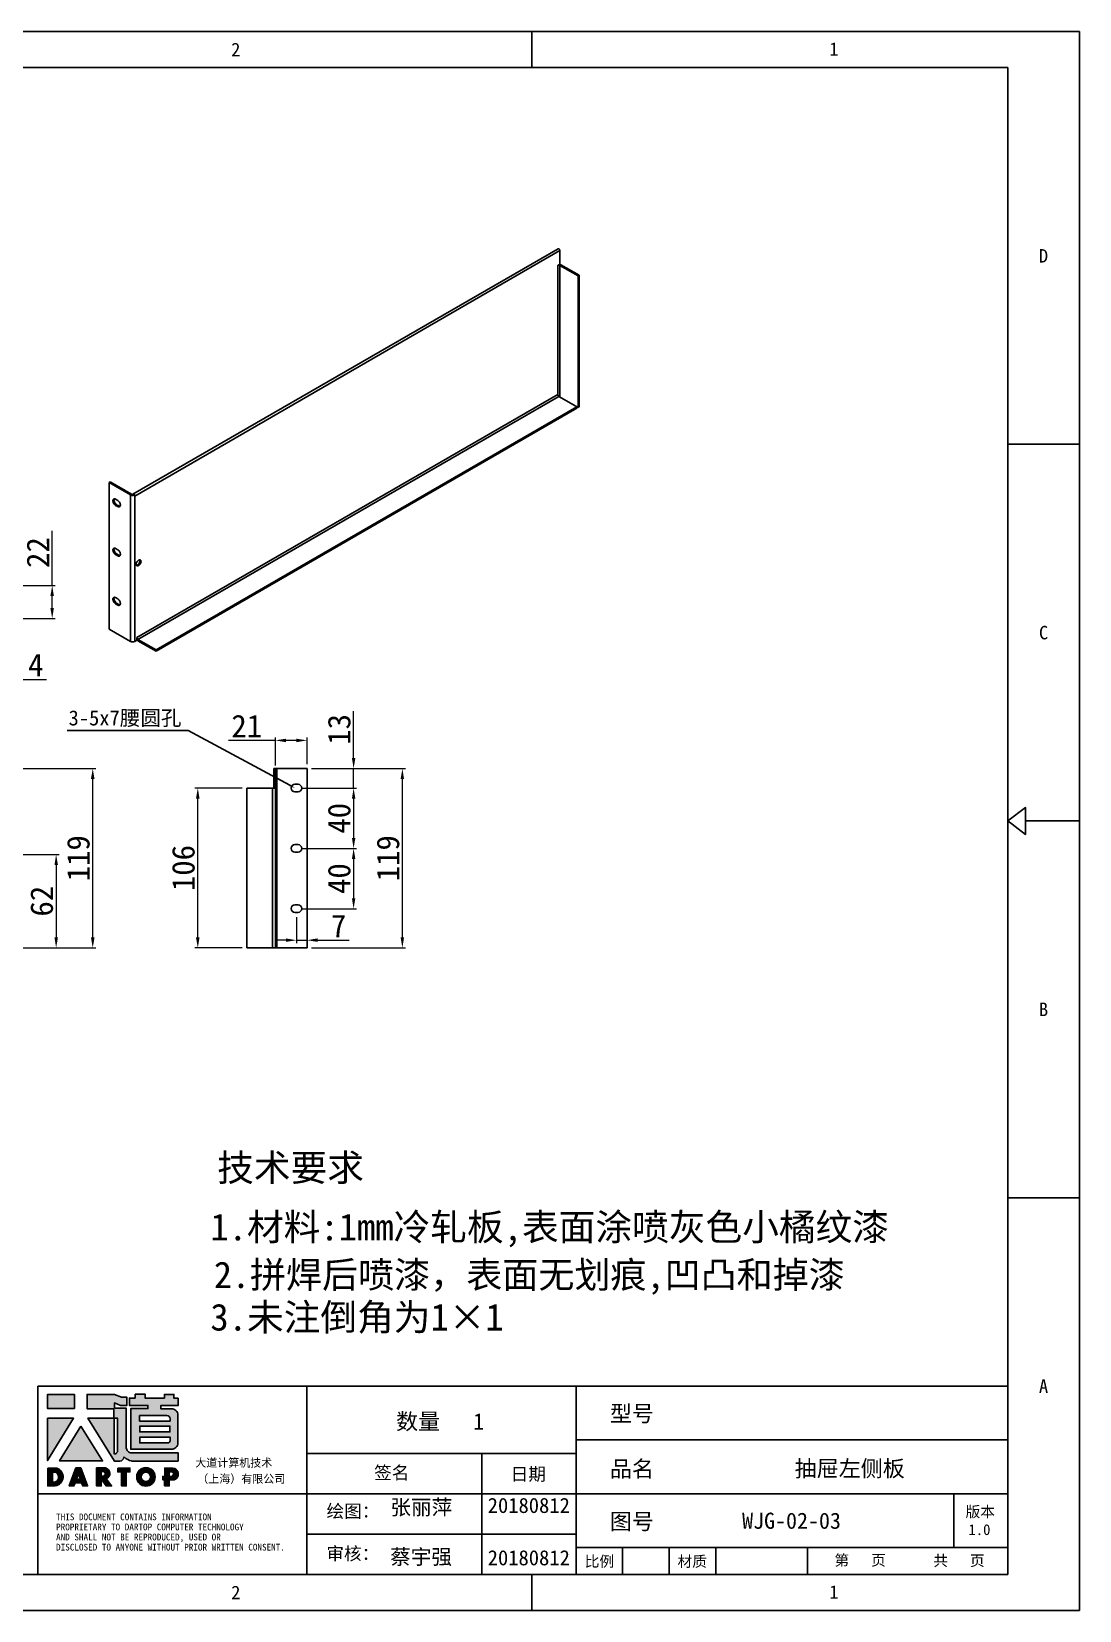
# Model space of a CAD drawing. Header units: millimetres. Extents: x 13106 to 40242, y 18888 to 28426.
# Drawn here: x 33743 to 34439, y 19875 to 20923 of the extents above; entities that cross this region are included whole.
import ezdxf
from ezdxf import colors
from ezdxf.entities.mleader import LeaderData, LeaderLine
from ezdxf.enums import TextEntityAlignment as Align
from ezdxf.math import Vec2, Vec3

# ---------------------------------------------------------------- set-up
doc = ezdxf.new("R2010")
doc.units = ezdxf.units.MM
doc.header["$PDSIZE"] = -1
for name, color, linetype in [('02___PRT_ALL_AXES', 7, 'Continuous'), ('4', 7, 'Continuous'), ('print', 30, 'Continuous')]:
    doc.layers.add(name, color=color, linetype=linetype)
doc.layers.add('dim', color=2, linetype='Continuous', lineweight=9)
doc.styles.add('Dartop', font='')
doc.styles.add('hzHT', font='simhei.ttf')
doc.styles.get('Dartop').set_extended_font_data('FangSong_GB2312')
doc.dimstyles.new('3', dxfattribs={"dimtxt": 15, "dimasz": 7, "dimexe": 2, "dimexo": 3, "dimgap": 2, "dimtad": 1, "dimzin": 9, "dimdsep": 46, "dimtxsty": 'Standard', "dimcen": 1, "dimadec": 1, "dimazin": 2, "dimtfac": 0.5, "dimtmove": 0, "dimatfit": 3, "dimfxl": 0, "dimtolj": 1, "dimlwd": 9, "dimlwe": 9, "dimarcsym": 0})

# ---------------------------------------------------------------- blocks, each defined once
blk = doc.blocks.new('*D243')
at = {"layer": 'Defpoints', "color": 0, "lineweight": 9, "transparency": 16777216}
for p in [(33722.9, 20433.6), (33783.7, 20433.6), (33724.9, 20314.6)]:
    blk.add_point(p, dxfattribs=at)
at = {"layer": 'dim', "color": 0, "lineweight": 9, "transparency": 16777216}
for p, q in [((33725.9, 20433.6), (33785.7, 20433.6)), ((33783.7, 20321.6), (33783.7, 20426.6)), ((33727.9, 20314.6), (33785.7, 20314.6))]:
    blk.add_line(p, q, dxfattribs=at)
for points in [[(33782.5, 20426.6), (33784.9, 20426.6), (33783.7, 20433.6)], [(33782.5, 20321.6), (33784.9, 20321.6), (33783.7, 20314.6)]]:
    blk.add_solid(points, dxfattribs=at)
at = {"layer": 'dim', "color": 0, "lineweight": 9, "transparency": 16777216, "insert": (33774.2, 20374.1), "char_height": 15, "attachment_point": 5, "rotation": 90}
blk.add_mtext('\\A1;119', dxfattribs=at)
blk = doc.blocks.new('*D244')
at = {"layer": 'Defpoints', "color": 0, "lineweight": 9, "transparency": 16777216}
for p in [(33719.3, 20376.6), (33719.3, 20314.6), (33759.4, 20314.6)]:
    blk.add_point(p, dxfattribs=at)
at = {"layer": 'dim', "color": 0, "lineweight": 9, "transparency": 16777216}
for p, q in [((33722.3, 20376.6), (33761.4, 20376.6)), ((33759.4, 20369.6), (33759.4, 20321.6)), ((33722.3, 20314.6), (33761.4, 20314.6))]:
    blk.add_line(p, q, dxfattribs=at)
for points in [[(33758.3, 20369.6), (33760.6, 20369.6), (33759.4, 20376.6)], [(33758.3, 20321.6), (33760.6, 20321.6), (33759.4, 20314.6)]]:
    blk.add_solid(points, dxfattribs=at)
at = {"layer": 'dim', "color": 0, "lineweight": 9, "transparency": 16777216, "insert": (33749.9, 20345.6), "char_height": 15, "attachment_point": 5, "rotation": 90}
blk.add_mtext('\\A1;62', dxfattribs=at)
blk = doc.blocks.new('*D245')
at = {"layer": 'Defpoints', "color": 0, "lineweight": 9, "transparency": 16777216}
for p in [(33904.9, 20452.3), (33904.9, 20432.6), (33925.9, 20433.6)]:
    blk.add_point(p, dxfattribs=at)
at = {"layer": 'dim', "color": 0, "lineweight": 9, "transparency": 16777216}
for p, q in [((33904.9, 20452.3), (33873.9, 20452.3)), ((33904.9, 20435.6), (33904.9, 20454.3)), ((33918.9, 20452.3), (33911.9, 20452.3)), ((33925.9, 20436.6), (33925.9, 20454.3))]:
    blk.add_line(p, q, dxfattribs=at)
for points in [[(33911.9, 20453.4), (33911.9, 20451.1), (33904.9, 20452.3)], [(33918.9, 20453.4), (33918.9, 20451.1), (33925.9, 20452.3)]]:
    blk.add_solid(points, dxfattribs=at)
at = {"layer": 'dim', "color": 0, "lineweight": 9, "transparency": 16777216, "insert": (33885.9, 20461.8), "char_height": 15, "attachment_point": 5}
blk.add_mtext('\\A1;21', dxfattribs=at)
blk = doc.blocks.new('*D247')
at = {"layer": 'Defpoints', "color": 0, "lineweight": 9, "transparency": 16777216}
for p in [(33724.9, 20555.1), (33722.9, 20533.1), (33756.8, 20533.1)]:
    blk.add_point(p, dxfattribs=at)
at = {"layer": 'dim', "color": 0, "lineweight": 9, "transparency": 16777216}
for p, q in [((33756.8, 20555.1), (33756.8, 20591.4)), ((33727.9, 20555.1), (33758.8, 20555.1)), ((33756.8, 20540.1), (33756.8, 20548.1)), ((33725.9, 20533.1), (33758.8, 20533.1))]:
    blk.add_line(p, q, dxfattribs=at)
for points in [[(33755.6, 20548.1), (33757.9, 20548.1), (33756.8, 20555.1)], [(33755.6, 20540.1), (33757.9, 20540.1), (33756.8, 20533.1)]]:
    blk.add_solid(points, dxfattribs=at)
at = {"layer": 'dim', "color": 0, "lineweight": 9, "transparency": 16777216, "insert": (33747.3, 20576.9), "char_height": 15, "attachment_point": 5, "rotation": 90}
blk.add_mtext('\\A1;22', dxfattribs=at)
blk = doc.blocks.new('*D248')
at = {"layer": 'Defpoints', "color": 0, "lineweight": 9, "transparency": 16777216}
for p in [(33919.9, 20420.6), (33919.9, 20380.6), (33956.8, 20380.6)]:
    blk.add_point(p, dxfattribs=at)
at = {"layer": 'dim', "color": 0, "lineweight": 9, "transparency": 16777216}
for p, q in [((33922.9, 20420.6), (33958.8, 20420.6)), ((33956.8, 20413.6), (33956.8, 20387.6)), ((33922.9, 20380.6), (33958.8, 20380.6))]:
    blk.add_line(p, q, dxfattribs=at)
for points in [[(33955.7, 20413.6), (33958, 20413.6), (33956.8, 20420.6)], [(33955.7, 20387.6), (33958, 20387.6), (33956.8, 20380.6)]]:
    blk.add_solid(points, dxfattribs=at)
at = {"layer": 'dim', "color": 0, "lineweight": 9, "transparency": 16777216, "insert": (33947.3, 20400.6), "char_height": 15, "attachment_point": 5, "rotation": 90}
blk.add_mtext('\\A1;40', dxfattribs=at)
blk = doc.blocks.new('*D249')
at = {"layer": 'Defpoints', "color": 0, "lineweight": 9, "transparency": 16777216}
for p in [(33919.9, 20380.6), (33919.9, 20340.6), (33956.8, 20340.6)]:
    blk.add_point(p, dxfattribs=at)
at = {"layer": 'dim', "color": 0, "lineweight": 9, "transparency": 16777216}
for p, q in [((33922.9, 20380.6), (33958.8, 20380.6)), ((33956.8, 20373.6), (33956.8, 20347.6)), ((33922.9, 20340.6), (33958.8, 20340.6))]:
    blk.add_line(p, q, dxfattribs=at)
for points in [[(33955.7, 20373.6), (33958, 20373.6), (33956.8, 20380.6)], [(33955.7, 20347.6), (33958, 20347.6), (33956.8, 20340.6)]]:
    blk.add_solid(points, dxfattribs=at)
at = {"layer": 'dim', "color": 0, "lineweight": 9, "transparency": 16777216, "insert": (33947.3, 20360.6), "char_height": 15, "attachment_point": 5, "rotation": 90}
blk.add_mtext('\\A1;40', dxfattribs=at)
blk = doc.blocks.new('*D250')
at = {"layer": 'Defpoints', "color": 0, "lineweight": 9, "transparency": 16777216}
for p in [(33918.9, 20338.1), (33925.9, 20338.1), (33925.9, 20319.7)]:
    blk.add_point(p, dxfattribs=at)
at = {"layer": 'dim', "color": 0, "lineweight": 9, "transparency": 16777216}
for p, q in [((33918.9, 20335.1), (33918.9, 20317.7)), ((33925.9, 20335.1), (33925.9, 20317.7)), ((33911.9, 20319.7), (33904.9, 20319.7)), ((33918.9, 20319.7), (33925.9, 20319.7)), ((33932.9, 20319.7), (33953.9, 20319.7))]:
    blk.add_line(p, q, dxfattribs=at)
for points in [[(33911.9, 20320.9), (33911.9, 20318.6), (33918.9, 20319.7)], [(33932.9, 20320.9), (33932.9, 20318.6), (33925.9, 20319.7)]]:
    blk.add_solid(points, dxfattribs=at)
at = {"layer": 'dim', "color": 0, "lineweight": 9, "transparency": 16777216, "insert": (33946.9, 20329.2), "char_height": 15, "attachment_point": 5}
blk.add_mtext('\\A1;7', dxfattribs=at)
blk = doc.blocks.new('*D251')
at = {"layer": 'Defpoints', "color": 0, "lineweight": 9, "transparency": 16777216}
for p in [(33925.9, 20433.6), (33989.2, 20433.6), (33925.9, 20314.6)]:
    blk.add_point(p, dxfattribs=at)
at = {"layer": 'dim', "color": 0, "lineweight": 9, "transparency": 16777216}
for p, q in [((33928.9, 20433.6), (33991.2, 20433.6)), ((33989.2, 20321.6), (33989.2, 20426.6)), ((33928.9, 20314.6), (33991.2, 20314.6))]:
    blk.add_line(p, q, dxfattribs=at)
for points in [[(33988, 20426.6), (33990.3, 20426.6), (33989.2, 20433.6)], [(33988, 20321.6), (33990.3, 20321.6), (33989.2, 20314.6)]]:
    blk.add_solid(points, dxfattribs=at)
at = {"layer": 'dim', "color": 0, "lineweight": 9, "transparency": 16777216, "insert": (33979.7, 20374.1), "char_height": 15, "attachment_point": 5, "rotation": 90}
blk.add_mtext('\\A1;119', dxfattribs=at)
blk = doc.blocks.new('*D252')
at = {"layer": 'Defpoints', "color": 0, "lineweight": 9, "transparency": 16777216}
for p in [(33935, 20433.6), (33956.8, 20433.6), (33935, 20420.6)]:
    blk.add_point(p, dxfattribs=at)
at = {"layer": 'dim', "color": 0, "lineweight": 9, "transparency": 16777216}
for p, q in [((33956.8, 20440.6), (33956.8, 20471.6)), ((33938, 20433.6), (33958.8, 20433.6)), ((33956.8, 20420.6), (33956.8, 20433.6)), ((33938, 20420.6), (33958.8, 20420.6)), ((33956.8, 20413.6), (33956.8, 20406.6))]:
    blk.add_line(p, q, dxfattribs=at)
for points in [[(33955.7, 20440.6), (33958, 20440.6), (33956.8, 20433.6)], [(33955.7, 20413.6), (33958, 20413.6), (33956.8, 20420.6)]]:
    blk.add_solid(points, dxfattribs=at)
at = {"layer": 'dim', "color": 0, "lineweight": 9, "transparency": 16777216, "insert": (33947.3, 20459.6), "char_height": 15, "attachment_point": 5, "rotation": 90}
blk.add_mtext('\\A1;13', dxfattribs=at)
blk = doc.blocks.new('dadao')
for p, q in [((48, 19.2), (44.9, 10.4)), ((44.9, 10.4), (51.2, 10.4)), ((51.2, 10.4), (48, 19.2))]:
    blk.add_line(p, q)
for points in [[(41.8, 121.6), (41.8, 143.7), (-0.4, 143.7), (-0.4, 121.6), (41.8, 121.6)], [(104.8, 122), (104.8, 130.3), (114.1, 126.3), (124.2, 126.3), (124.2, 139.6), (115.9, 139.6), (105.1, 143.9), (61.5, 143.9)], [(61.7, 144), (61.7, 121.3), (103.9, 121.3)], [(113.4, 38.7), (105.1, 38.7), (63, 106.5), (103.9, 106.5), (103.9, 120.9), (103.9, 121.3)], [(109.7, 53.6), (109.7, 106.2), (104.3, 106.2), (104.3, 50.4), (106.6, 50.4)], [(144.6, 94.4), (144.6, 84.8), (192, 84.8), (192, 94.1), (144.9, 94.1)], [(0, 28), (0, 0), (11.8, 0)], [(0.1, 28), (14, 28)], [(76.8, 28.2), (76.8, 0), (84.1, 0), (84.1, 11.1), (91.6, -0.1), (100.3, -0.1), (91.7, 11.1)], [(76.8, 28.2), (90.6, 28.2)], [(120.2, 45), (119.5, 45), (119.5, 44.6)], [(183.7, 0), (183.7, 9.6), (180.6, 9.6), (180.6, 14.9), (183.8, 14.9), (183.8, 28.1), (196.1, 28.1), (196.5, 28.1)], [(7.1, 21.8), (7.1, 6.1), (12, 6.1)], [(7.1, 21.8), (11.4, 21.8)], [(84, 22.7), (84, 15.3), (87.2, 15.3)], [(84, 22.7), (87.3, 22.7)], [(183.7, 0), (190.9, 0), (190.9, 9.6), (198.8, 9.6)], [(194.9, 22.3), (190.8, 22.3), (190.8, 15), (194.4, 15)]]:
    blk.add_lwpolyline(points)
blk.add_lwpolyline([(137.1, 144.2), (137.1, 137.9), (128.3, 137.9), (128.3, 126.5), (157.3, 126.5), (157.3, 121.5), (130.3, 121.5), (130.3, 57.5), (194.4, 57.5, 0.414214), (204.4, 67.5), (204.4, 111.3, 0.414214), (194.4, 121.3), (177.5, 121.3), (177.5, 126.3), (204.7, 126.3), (204.7, 137.7), (198.2, 137.7), (198.2, 143.9), (183.3, 143.9), (183.3, 138), (153, 138), (153, 144.2), (137.1, 144.2)], format="xyb", close=True)
for points in [[(-0.3, 106.2), (40.4, 106.2), (-0.3, 39.7), (-0.3, 106.2)], [(51.7, 94.1), (18.4, 39.3), (86.2, 39.3)], [(43.8, 28.2), (51.8, 28.2), (62.6, -0.1), (55, -0.1), (53.2, 5), (42.9, 5), (41.1, 0), (33.6, 0)], [(110, 28.1), (110, 21.9), (116, 21.9), (116, -0.1), (123.2, -0.1), (123.2, 22), (129.2, 22), (129.2, 28.1), (110, 28.1)]]:
    blk.add_lwpolyline(points, close=True)
for points in [[(104.8, 122), (123.4, 122), (123.4, 60, 0.414214), (131.4, 52), (204.8, 52), (204.8, 39.1), (131.7, 39.1)], [(144.3, 110.8), (144.3, 101.8), (192.3, 101.8), (192.3, 105.5, 0.414214), (187.3, 110.5), (144.3, 110.5)], [(144.6, 77), (144.6, 67.5), (187.6, 67.5, 0.414214), (192.6, 72.5), (192.6, 76.4), (144.6, 76.4)]]:
    blk.add_lwpolyline(points, format="xyb")
for radius in [14.5, 7.44]:
    blk.add_circle((154.2, 14.2), radius)
for centre, radius, start, end in [((99.2, 60.7), 12.6, 305.6399, 325.969), ((9.6, 14.2), 14.4, 278.6604, 72.3203), ((88.6, 19.4), 8.95, 290.6073, 77.2124), ((111.6, 46.7), 8.19, 282.9811, 347.6627), ((136, 61.7), 22.9, 226.7358, 259.3209), ((195.7, 18.6), 9.51, 288.8959, 85.2442), ((8.5, 13.9), 8.49, 294.2143, 69.7177), ((86.4, 19), 3.8, 282.527, 76.7196), ((193.7, 18.7), 3.8, 280.9891, 72.5513)]:
    blk.add_arc(centre, radius, start, end)
blk = doc.blocks.new('*D269')
at = {"layer": 'Defpoints', "color": 0, "lineweight": 9, "transparency": 16777216}
for p in [(33853.4, 20420.6), (33885.9, 20420.6), (33885.9, 20314.6)]:
    blk.add_point(p, dxfattribs=at)
at = {"layer": 'dim', "color": 0, "lineweight": 9, "transparency": 16777216}
for p, q in [((33882.9, 20420.6), (33851.4, 20420.6)), ((33853.4, 20321.6), (33853.4, 20413.6)), ((33882.9, 20314.6), (33851.4, 20314.6))]:
    blk.add_line(p, q, dxfattribs=at)
for points in [[(33852.2, 20413.6), (33854.6, 20413.6), (33853.4, 20420.6)], [(33852.2, 20321.6), (33854.6, 20321.6), (33853.4, 20314.6)]]:
    blk.add_solid(points, dxfattribs=at)
at = {"layer": 'dim', "color": 0, "lineweight": 9, "transparency": 16777216, "insert": (33843.9, 20367.6), "char_height": 15, "attachment_point": 5, "rotation": 90}
blk.add_mtext('\\A1;106', dxfattribs=at)
blk = doc.blocks.new('*D270')
at = {"layer": 'Defpoints', "color": 0, "lineweight": 9, "transparency": 16777216}
for p in [(33724.9, 20545.1), (33720.9, 20524.6), (33724.9, 20492.8)]:
    blk.add_point(p, dxfattribs=at)
at = {"layer": 'dim', "color": 0, "lineweight": 9, "transparency": 16777216}
for p, q in [((33724.9, 20542.1), (33724.9, 20490.8)), ((33720.9, 20521.6), (33720.9, 20490.8)), ((33713.9, 20492.8), (33706.9, 20492.8)), ((33720.9, 20492.8), (33724.9, 20492.8)), ((33731.9, 20492.8), (33752.9, 20492.8))]:
    blk.add_line(p, q, dxfattribs=at)
for points in [[(33713.9, 20494), (33713.9, 20491.6), (33720.9, 20492.8)], [(33731.9, 20494), (33731.9, 20491.6), (33724.9, 20492.8)]]:
    blk.add_solid(points, dxfattribs=at)
at = {"layer": 'dim', "color": 0, "lineweight": 9, "transparency": 16777216, "insert": (33745.9, 20502.3), "char_height": 15, "attachment_point": 5}
blk.add_mtext('\\A1;4', dxfattribs=at)

msp = doc.modelspace()

# ---------------------------------------------------------------- hatches: boundary and pattern name
for points in [[(33771.521, 20018.278), (33753.712, 20018.278), (33753.712, 20008.974), (33771.521, 20008.974)], [(33770.948, 20002.464), (33753.76, 20002.464), (33753.76, 19974.401)], [(33775.712, 19997.371), (33761.662, 19974.214), (33790.272, 19974.214)], [(33808.438, 19969.475), (33800.308, 19969.475), (33800.308, 19966.896), (33802.844, 19966.896), (33802.844, 19957.6), (33805.882, 19957.6), (33805.882, 19966.902), (33808.438, 19966.902)]]:
    msp.add_hatch(color=0).paths.add_polyline_path(points)
h = msp.add_hatch(color=0)
h.paths.add_polyline_path([(33798.135, 20012.624), (33802.066, 20010.926), (33806.315, 20010.926), (33806.315, 20016.55), (33802.809, 20016.55), (33798.241, 20018.354), (33779.936, 20018.354), (33779.936, 20008.842), (33797.747, 20008.842), (33797.747, 20008.65), (33797.747, 20002.57), (33780.476, 20002.57), (33798.24, 19973.981), (33801.758, 19973.981, 0.27937482), (33804.326, 19976.478), (33804.326, 19976.61), (33804.636, 19976.61, 0.14314537), (33809.479, 19974.146), (33840.348, 19974.146), (33840.348, 19979.568), (33809.348, 19979.568, -0.41421356), (33805.971, 19982.944), (33805.971, 20009.143), (33798.135, 20009.143)])
h.paths.add_polyline_path([(33797.926, 20002.449), (33800.19, 20002.448), (33800.19, 19980.259, -0.08893574), (33798.878, 19978.91), (33797.918, 19978.91)], flags=16)
h = msp.add_hatch(color=0)
h.paths.add_polyline_path([(33840.295, 20015.762), (33837.548, 20015.762), (33837.548, 20018.375), (33831.271, 20018.375), (33831.271, 20015.893), (33818.454, 20015.893), (33818.454, 20018.506), (33811.741, 20018.506), (33811.741, 20015.845), (33808.032, 20015.845), (33808.032, 20011.028), (33820.272, 20011.028), (33820.272, 20008.898), (33808.867, 20008.898), (33808.867, 19981.926), (33835.943, 19981.926, 0.41421356), (33840.164, 19986.147), (33840.164, 20004.618, 0.41421356), (33835.943, 20008.838), (33828.786, 20008.838), (33828.786, 20010.929), (33840.295, 20010.929)])
h.paths.add_polyline_path([(33832.953, 20004.266, -0.41421356), (33835.063, 20002.155), (33835.063, 20000.608), (33814.792, 20000.608), (33814.792, 20004.266)], flags=16)
h.paths.add_polyline_path([(33834.932, 19997.342), (33834.932, 19993.422), (33814.923, 19993.422), (33814.923, 19997.342)], flags=16)
h.paths.add_polyline_path([(33835.194, 19989.895), (33835.194, 19988.217, -0.41421356), (33833.084, 19986.106), (33814.923, 19986.106), (33814.923, 19989.895)], flags=16)
h = msp.add_hatch(color=0)
h.paths.add_polyline_path([(33759.783, 19969.433), (33753.886, 19969.433), (33753.886, 19957.636), (33758.852, 19957.636, 0.79301591)])
h.paths.add_polyline_path([(33758.94, 19960.219), (33756.878, 19960.219), (33756.878, 19966.85), (33758.712, 19966.85, -0.67136089)], flags=16)
h = msp.add_hatch(color=0)
h.paths.add_polyline_path([(33775.757, 19969.53), (33772.392, 19969.53), (33768.064, 19957.623), (33771.252, 19957.623), (33772.002, 19959.733), (33776.32, 19959.733), (33777.086, 19957.597), (33780.299, 19957.597)])
h.paths.add_polyline_path([(33775.495, 19962.008), (33772.819, 19962.008), (33774.133, 19965.749)], flags=16)
h = msp.add_hatch(color=0)
h.paths.add_polyline_path([(33792.114, 19969.522), (33786.314, 19969.522), (33786.314, 19957.616), (33789.379, 19957.616), (33789.379, 19962.336), (33792.529, 19957.574), (33796.232, 19957.574), (33792.607, 19962.306, 0.74405494)])
h.paths.add_polyline_path([(33789.351, 19964.098), (33789.351, 19967.225), (33790.721, 19967.225, -0.79680897), (33790.7, 19964.098)], flags=16)
h = msp.add_hatch(color=0)
h.paths.add_polyline_path([(33812.859, 19963.612, 1), (33825.084, 19963.612, 1)])
h.paths.add_polyline_path([(33822.111, 19963.612, -1), (33815.831, 19963.612, -1)], flags=16)
h = msp.add_hatch(color=0)
h.paths.add_polyline_path([(33836.809, 19969.494), (33836.634, 19969.494), (33831.464, 19969.494), (33831.464, 19963.937), (33830.092, 19963.937), (33830.092, 19961.682), (33831.442, 19961.682), (33831.442, 19957.637), (33834.46, 19957.637), (33834.46, 19961.698), (33837.776, 19961.698, 0.81230381)])
h.paths.add_polyline_path([(33834.415, 19963.953), (33834.415, 19967.061), (33836.133, 19967.061, -0.77821343), (33835.957, 19963.953)], flags=16)

# ---------------------------------------------------------------- linework, layer by layer
at = {"color": 0}
for p, q in [((34075.068, 20898.799), (34075.068, 20922.608)), ((32973.544, 20898.799), (34390.887, 20898.799)), ((34390.887, 20898.799), (34390.887, 19898.809)), ((34438.505, 20648.801), (34390.887, 20648.801)), ((34402.791, 20398.804), (34438.505, 20398.804)), ((34438.505, 20148.806), (34390.887, 20148.806)), ((34390.887, 20023.808), (33747.314, 20023.808)), ((33747.314, 19898.809), (33747.314, 20023.808)), ((33925.883, 20023.808), (33925.883, 19898.809)), ((34104.453, 19898.809), (34104.453, 20023.808)), ((33925.883, 19979.165), (34104.453, 19979.165)), ((34041.953, 19979.165), (34041.953, 19898.809)), ((34104.453, 19988.094), (34390.887, 19988.094)), ((33747.314, 19952.38), (33925.883, 19952.38)), ((33925.883, 19952.38), (34390.887, 19952.38)), ((34355.173, 19916.666), (34355.173, 19952.38)), ((33925.883, 19925.595), (34104.453, 19925.595)), ((34104.453, 19916.666), (34390.887, 19916.666)), ((34135.318, 19898.809), (34135.318, 19916.666)), ((34166.183, 19898.809), (34166.183, 19916.666)), ((34197.302, 19898.809), (34197.302, 19916.666)), ((34257.942, 19898.809), (34257.942, 19916.666)), ((34390.887, 19898.809), (32973.544, 19898.809)), ((34075.068, 19875), (34075.068, 19898.809))]:
    msp.add_line(p, q, dxfattribs=at)
at = {"color": 3, "linetype": 'Continuous'}
for p, q in [((34092.517, 20778.52), (33810.382, 20615.631)), ((34093.724, 20777.246), (33811.589, 20614.356)), ((34093.724, 20768.264), (34093.724, 20777.246)), ((34092.31, 20767.448), (34093.724, 20768.264)), ((34092.31, 20681.715), (34092.31, 20767.448)), ((34093.724, 20680.082), (34093.724, 20767.448)), ((34093.724, 20767.448), (34105.745, 20760.508)), ((34105.745, 20673.142), (34105.745, 20760.508)), ((33813.004, 20520.459), (34092.31, 20681.715)), ((33813.711, 20519.234), (34093.017, 20680.49)), ((34093.017, 20680.49), (34105.745, 20673.142)), ((33825.732, 20512.294), (34105.038, 20673.55)), ((33794.619, 20526.174), (33794.619, 20623.338)), ((33808.761, 20615.173), (33794.619, 20623.338)), ((33808.761, 20518.009), (33808.761, 20615.173)), ((33811.589, 20518.009), (33811.589, 20615.173)), ((33808.761, 20518.009), (33794.619, 20526.174)), ((33811.589, 20518.009), (33813.004, 20518.826)), ((33813.004, 20520.459), (33813.004, 20518.826)), ((33813.711, 20519.234), (33825.732, 20512.294)), ((33903.917, 20420.646), (33903.917, 20433.646)), ((33905.917, 20432.646), (33905.917, 20422.646))]:
    msp.add_line(p, q, dxfattribs=at)
at = {"color": 7, "linetype": 'Continuous'}
for p, q in [((34094.352, 20767.899), (34093.684, 20767.469)), ((34094.431, 20767.856), (34093.724, 20767.448)), ((34094.431, 20767.856), (34106.452, 20760.916)), ((34106.452, 20760.916), (34105.745, 20760.508)), ((34106.452, 20673.55), (34106.452, 20760.916)), ((33825.732, 20511.477), (34105.038, 20672.734)), ((34105.038, 20672.734), (34105.038, 20673.55)), ((34106.452, 20673.55), (34105.745, 20673.142)), ((33794.619, 20623.338), (33795.326, 20623.746)), ((33809.468, 20615.581), (33795.326, 20623.746)), ((33808.761, 20615.173), (33809.468, 20615.581)), ((33811.589, 20615.173), (33810.882, 20615.581)), ((33813.634, 20518.464), (33813.672, 20519.257)), ((33813.711, 20518.417), (33813.711, 20519.234)), ((33813.711, 20518.417), (33825.732, 20511.477)), ((33825.732, 20511.477), (33825.732, 20512.294)), ((33903.917, 20433.646), (33925.917, 20433.646)), ((33903.917, 20432.646), (33905.917, 20432.646)), ((33904.917, 20314.646), (33904.917, 20432.646)), ((33905.917, 20432.646), (33905.917, 20433.646)), ((33925.917, 20314.646), (33925.917, 20433.646)), ((33885.917, 20314.646), (33885.917, 20420.646)), ((33885.917, 20420.646), (33904.917, 20420.646)), ((33902.917, 20314.646), (33902.917, 20420.646)), ((33905.917, 20422.646), (33904.917, 20422.646)), ((33905.917, 20314.646), (33905.917, 20422.646)), ((33885.917, 20314.646), (33925.917, 20314.646))]:
    msp.add_line(p, q, dxfattribs=at)
at = {"color": 0}
msp.add_lwpolyline([(34390.887, 20398.804), (34402.791, 20407.732), (34402.791, 20389.875), (34390.887, 20398.804)], close=True, dxfattribs=at)
at = {"color": 7, "linetype": 'Continuous'}
for centre, radius, start, end in [((34093.046, 20764.993), 3.2, 79.934825, 81.282163), ((34093.06, 20765.072), 3.119, 78.318791, 79.935501), ((34093.45, 20766.156), 1.963, 60.018044, 62.641437), ((33810.182, 20617.055), 1.642, 273.663447, 281.350585), ((33815.498, 20521.049), 3.2, 218.718352, 220.065729), ((33815.436, 20520.997), 3.119, 220.065052, 221.681813), ((33814.693, 20520.117), 1.963, 237.359616, 239.983078)]:
    msp.add_arc(centre, radius, start, end, dxfattribs=at)
at = {"color": 3, "linetype": 'Continuous'}
for centre, radius, start, end in [((34093.233, 20766.598), 0.981, 60.018044, 62.641437), ((34093.508, 20681.34), 0.981, 237.359616, 239.983078), ((33814.202, 20520.083), 0.981, 237.359616, 239.983078), ((33904.917, 20432.646), 1, 0, 180)]:
    msp.add_arc(centre, radius, start, end, dxfattribs=at)
for points, knots in [([(34093.724, 20777.246), (34093.724, 20777.424), (34093.626, 20777.795), (34093.371, 20778.188), (34093.101, 20778.428), (34092.894, 20778.541), (34092.692, 20778.581), (34092.567, 20778.549), (34092.517, 20778.52)], [0, 0, 0, 0, 0.26984664, 0.56128755, 0.69543333, 0.81312167, 0.91284824, 1, 1, 1, 1]), ([(34092.31, 20767.448), (34092.512, 20767.565), (34092.993, 20767.662), (34093.474, 20767.578), (34093.684, 20767.469)], [0, 0, 0, 0, 0.49657659, 1, 1, 1, 1]), ([(34092.31, 20681.715), (34092.31, 20681.481), (34092.466, 20681.016), (34092.779, 20680.641), (34092.978, 20680.514)], [0, 0, 0, 0, 0.4965783, 1, 1, 1, 1]), ([(33811.589, 20615.173), (33811.389, 20615.057), (33810.922, 20614.888), (33810.175, 20614.807), (33809.429, 20614.888), (33808.962, 20615.057), (33808.761, 20615.173)], [0, 0, 0, 0, 0.23722441, 0.49999947, 0.76277482, 1, 1, 1, 1]), ([(33810.383, 20615.631), (33810.364, 20615.62), (33810.289, 20615.567), (33810.239, 20615.485), (33810.215, 20615.42)], [0, 0, 0, 0, 0.2382408, 1, 1, 1, 1]), ([(33810.782, 20615.631), (33810.714, 20615.659), (33810.578, 20615.694), (33810.437, 20615.662), (33810.383, 20615.631)], [0, 0, 0, 0, 0.53835682, 1, 1, 1, 1]), ([(33811.589, 20518.009), (33811.389, 20517.893), (33810.922, 20517.724), (33810.175, 20517.643), (33809.429, 20517.724), (33808.962, 20517.893), (33808.761, 20518.009)], [0, 0, 0, 0, 0.23722441, 0.49999947, 0.76277482, 1, 1, 1, 1]), ([(33813.004, 20520.459), (33813.004, 20520.225), (33813.16, 20519.76), (33813.473, 20519.385), (33813.672, 20519.257)], [0, 0, 0, 0, 0.4965783, 1, 1, 1, 1])]:
    msp.add_open_spline(points, degree=3, knots=knots, dxfattribs=at)
at = {"color": 7, "linetype": 'Continuous'}
for points, knots in [([(34093.691, 20768.127), (34093.751, 20768.114), (34093.978, 20768.06), (34094.199, 20767.978), (34094.352, 20767.899)], [0, 0, 0, 0, 0.26251619, 1, 1, 1, 1]), ([(33810.287, 20615.416), (33810.213, 20615.411), (33809.933, 20615.411), (33809.646, 20615.478), (33809.468, 20615.581)], [0, 0, 0, 0, 0.26606046, 1, 1, 1, 1]), ([(33810.882, 20615.581), (33810.855, 20615.565), (33810.736, 20615.504), (33810.606, 20615.465), (33810.505, 20615.444)], [0, 0, 0, 0, 0.2339903, 1, 1, 1, 1]), ([(33813.107, 20518.923), (33813.147, 20518.877), (33813.308, 20518.707), (33813.489, 20518.557), (33813.634, 20518.464)], [0, 0, 0, 0, 0.26251613, 1, 1, 1, 1])]:
    msp.add_open_spline(points, degree=3, knots=knots, dxfattribs=at)
at = {"color": 3, "linetype": 'Continuous'}
for points in [[(33810.874, 20615.586), (33810.844, 20615.603), (33810.813, 20615.618), (33810.782, 20615.631)], [(33810.983, 20615.515), (33810.948, 20615.541), (33810.912, 20615.564), (33810.874, 20615.586)]]:
    msp.add_open_spline(points, degree=3, dxfattribs=at)
at = {"layer": '02___PRT_ALL_AXES', "color": 3, "linetype": 'Continuous'}
for p, q in [((33800.276, 20611.498), (33798.861, 20612.315)), ((33798.861, 20608.232), (33800.276, 20607.416)), ((33800.276, 20578.838), (33798.861, 20579.655)), ((33798.861, 20575.572), (33800.276, 20574.756)), ((33800.276, 20546.178), (33798.861, 20546.995)), ((33798.861, 20542.912), (33800.276, 20542.096))]:
    msp.add_line(p, q, dxfattribs=at)
at = {"layer": '02___PRT_ALL_AXES', "color": 7, "linetype": 'Continuous'}
for p, q in [((33798.861, 20608.232), (33799.569, 20608.641)), ((33799.569, 20608.641), (33800.983, 20607.824)), ((33800.276, 20607.416), (33800.983, 20607.824)), ((33798.861, 20575.572), (33799.569, 20575.981)), ((33799.569, 20575.981), (33800.983, 20575.164)), ((33800.276, 20574.756), (33800.983, 20575.164)), ((33815.726, 20571.02), (33815.019, 20571.429)), ((33798.861, 20542.912), (33799.569, 20543.32)), ((33799.569, 20543.32), (33800.983, 20542.504)), ((33800.276, 20542.096), (33800.983, 20542.504)), ((33917.917, 20423.146), (33919.917, 20423.146)), ((33919.917, 20418.146), (33917.917, 20418.146)), ((33917.917, 20383.146), (33919.917, 20383.146)), ((33919.917, 20378.146), (33917.917, 20378.146)), ((33917.917, 20343.146), (33919.917, 20343.146)), ((33919.917, 20338.146), (33917.917, 20338.146))]:
    msp.add_line(p, q, dxfattribs=at)
for centre, start, end in [((33917.917, 20420.646), 90, 270), ((33919.917, 20420.646), 270, 90), ((33917.917, 20380.646), 90, 270), ((33919.917, 20380.646), 270, 90), ((33917.917, 20340.646), 90, 270), ((33919.917, 20340.646), 270, 90)]:
    msp.add_arc(centre, 2.5, start, end, dxfattribs=at)
at = {"layer": '02___PRT_ALL_AXES', "color": 3, "linetype": 'Continuous'}
for points, knots in [([(33798.861, 20608.232), (33798.676, 20608.339), (33798.317, 20608.616), (33797.857, 20609.139), (33797.479, 20609.754), (33797.213, 20610.412), (33797.081, 20611.06), (33797.095, 20611.647), (33797.26, 20612.135), (33797.487, 20612.367), (33797.611, 20612.439)], [0, 0, 0, 0, 0.12882509, 0.27056554, 0.41788068, 0.5623842, 0.69619959, 0.8135931, 0.9130646, 1, 1, 1, 1]), ([(33797.611, 20612.439), (33797.694, 20612.486), (33797.883, 20612.555), (33798.198, 20612.563), (33798.534, 20612.482), (33798.752, 20612.378), (33798.861, 20612.315)], [0, 0, 0, 0, 0.21777352, 0.4509532, 0.71020218, 1, 1, 1, 1]), ([(33800.276, 20611.498), (33800.461, 20611.392), (33800.82, 20611.115), (33801.28, 20610.592), (33801.658, 20609.977), (33801.924, 20609.319), (33802.056, 20608.671), (33802.042, 20608.084), (33801.877, 20607.596), (33801.651, 20607.364), (33801.526, 20607.292)], [0, 0, 0, 0, 0.12882509, 0.27056554, 0.41788068, 0.5623842, 0.69619959, 0.8135931, 0.9130646, 1, 1, 1, 1]), ([(33801.526, 20607.292), (33801.443, 20607.245), (33801.254, 20607.176), (33800.939, 20607.168), (33800.604, 20607.249), (33800.385, 20607.353), (33800.276, 20607.416)], [0, 0, 0, 0, 0.21777352, 0.4509532, 0.71020218, 1, 1, 1, 1]), ([(33798.861, 20575.572), (33798.676, 20575.679), (33798.317, 20575.956), (33797.857, 20576.479), (33797.479, 20577.094), (33797.213, 20577.752), (33797.081, 20578.399), (33797.095, 20578.987), (33797.26, 20579.475), (33797.487, 20579.707), (33797.611, 20579.779)], [0, 0, 0, 0, 0.12882509, 0.27056554, 0.41788068, 0.5623842, 0.69619959, 0.8135931, 0.9130646, 1, 1, 1, 1]), ([(33797.611, 20579.779), (33797.694, 20579.826), (33797.883, 20579.895), (33798.198, 20579.903), (33798.534, 20579.822), (33798.752, 20579.718), (33798.861, 20579.655)], [0, 0, 0, 0, 0.21777352, 0.4509532, 0.71020218, 1, 1, 1, 1]), ([(33800.276, 20578.838), (33800.461, 20578.732), (33800.82, 20578.455), (33801.28, 20577.932), (33801.658, 20577.316), (33801.924, 20576.659), (33802.056, 20576.011), (33802.042, 20575.423), (33801.877, 20574.936), (33801.651, 20574.704), (33801.526, 20574.632)], [0, 0, 0, 0, 0.12882509, 0.27056554, 0.41788068, 0.5623842, 0.69619959, 0.8135931, 0.9130646, 1, 1, 1, 1]), ([(33801.526, 20574.632), (33801.443, 20574.584), (33801.254, 20574.516), (33800.939, 20574.508), (33800.604, 20574.589), (33800.385, 20574.692), (33800.276, 20574.756)], [0, 0, 0, 0, 0.21777352, 0.4509532, 0.71020218, 1, 1, 1, 1]), ([(33812.544, 20569.183), (33812.544, 20569.585), (33812.709, 20570.208), (33813.108, 20570.945), (33813.501, 20571.449), (33813.946, 20571.843), (33814.411, 20572.097), (33814.865, 20572.188), (33815.147, 20572.115), (33815.26, 20572.051)], [0, 0, 0, 0, 0.26956703, 0.41708029, 0.56177887, 0.69577859, 0.81333339, 0.91294588, 1, 1, 1, 1]), ([(33813.01, 20568.153), (33812.936, 20568.196), (33812.797, 20568.313), (33812.59, 20568.652), (33812.544, 20568.968), (33812.544, 20569.183)], [0, 0, 0, 0, 0.21843803, 0.45231607, 1, 1, 1, 1]), ([(33815.726, 20571.02), (33815.726, 20570.619), (33815.561, 20569.996), (33815.162, 20569.259), (33814.769, 20568.755), (33814.324, 20568.361), (33813.859, 20568.107), (33813.405, 20568.016), (33813.123, 20568.088), (33813.01, 20568.153)], [0, 0, 0, 0, 0.26956703, 0.41708029, 0.56177887, 0.69577859, 0.81333339, 0.91294588, 1, 1, 1, 1]), ([(33815.26, 20572.051), (33815.334, 20572.008), (33815.473, 20571.891), (33815.68, 20571.552), (33815.726, 20571.235), (33815.726, 20571.02)], [0, 0, 0, 0, 0.21843803, 0.45231607, 1, 1, 1, 1]), ([(33798.861, 20542.912), (33798.676, 20543.019), (33798.317, 20543.295), (33797.857, 20543.819), (33797.479, 20544.434), (33797.213, 20545.092), (33797.081, 20545.739), (33797.095, 20546.327), (33797.26, 20546.815), (33797.487, 20547.046), (33797.611, 20547.119)], [0, 0, 0, 0, 0.12882509, 0.27056554, 0.41788068, 0.5623842, 0.69619959, 0.8135931, 0.9130646, 1, 1, 1, 1]), ([(33797.611, 20547.119), (33797.694, 20547.166), (33797.883, 20547.235), (33798.198, 20547.243), (33798.534, 20547.162), (33798.752, 20547.058), (33798.861, 20546.995)], [0, 0, 0, 0, 0.21777352, 0.4509532, 0.71020218, 1, 1, 1, 1]), ([(33800.276, 20546.178), (33800.461, 20546.071), (33800.82, 20545.795), (33801.28, 20545.272), (33801.658, 20544.656), (33801.924, 20543.999), (33802.056, 20543.351), (33802.042, 20542.763), (33801.877, 20542.275), (33801.651, 20542.044), (33801.526, 20541.972)], [0, 0, 0, 0, 0.12882509, 0.27056554, 0.41788068, 0.5623842, 0.69619959, 0.8135931, 0.9130646, 1, 1, 1, 1]), ([(33801.526, 20541.972), (33801.443, 20541.924), (33801.254, 20541.856), (33800.939, 20541.848), (33800.604, 20541.929), (33800.385, 20542.032), (33800.276, 20542.096)], [0, 0, 0, 0, 0.21777352, 0.4509532, 0.71020218, 1, 1, 1, 1])]:
    msp.add_open_spline(points, degree=3, knots=knots, dxfattribs=at)
at = {"layer": '02___PRT_ALL_AXES', "color": 7, "linetype": 'Continuous'}
for points, knots in [([(33799.569, 20608.641), (33799.232, 20608.835), (33798.623, 20609.406), (33798.102, 20610.297), (33797.856, 20611.083), (33797.764, 20611.773), (33797.849, 20612.296), (33798.015, 20612.553)], [0, 0, 0, 0, 0.25684848, 0.53852679, 0.67395777, 0.79814663, 1, 1, 1, 1]), ([(33801.826, 20607.585), (33801.76, 20607.581), (33801.464, 20607.595), (33801.18, 20607.71), (33800.983, 20607.824)], [0, 0, 0, 0, 0.22551984, 1, 1, 1, 1]), ([(33799.569, 20575.981), (33799.232, 20576.175), (33798.623, 20576.746), (33798.102, 20577.637), (33797.856, 20578.423), (33797.764, 20579.113), (33797.849, 20579.636), (33798.015, 20579.893)], [0, 0, 0, 0, 0.25684848, 0.53852679, 0.67395777, 0.79814663, 1, 1, 1, 1]), ([(33801.826, 20574.924), (33801.76, 20574.921), (33801.464, 20574.935), (33801.18, 20575.05), (33800.983, 20575.164)], [0, 0, 0, 0, 0.22551984, 1, 1, 1, 1]), ([(33815.019, 20571.429), (33815.019, 20571.085), (33814.853, 20570.364), (33814.405, 20569.567), (33813.915, 20569.023), (33813.427, 20568.635), (33812.989, 20568.455), (33812.714, 20568.456)], [0, 0, 0, 0, 0.2553426, 0.53572366, 0.67110498, 0.79581498, 1, 1, 1, 1]), ([(33814.851, 20572.153), (33814.879, 20572.104), (33814.985, 20571.877), (33815.019, 20571.622), (33815.019, 20571.429)], [0, 0, 0, 0, 0.22687856, 1, 1, 1, 1]), ([(33799.569, 20543.32), (33799.232, 20543.515), (33798.623, 20544.086), (33798.102, 20544.977), (33797.856, 20545.763), (33797.764, 20546.453), (33797.849, 20546.976), (33798.015, 20547.232)], [0, 0, 0, 0, 0.25684848, 0.53852679, 0.67395777, 0.79814663, 1, 1, 1, 1]), ([(33801.826, 20542.264), (33801.76, 20542.261), (33801.464, 20542.275), (33801.18, 20542.39), (33800.983, 20542.504)], [0, 0, 0, 0, 0.22551984, 1, 1, 1, 1])]:
    msp.add_open_spline(points, degree=3, knots=knots, dxfattribs=at)
at = {"layer": 'print'}
msp.add_lwpolyline([(32925.925, 20922.608), (34438.505, 20922.608), (34438.505, 19875), (32925.925, 19875)], close=True, dxfattribs=at)

# ---------------------------------------------------------------- block references
at = {"color": 0, "xscale": 0.4220734664403666, "yscale": 0.4220734664725271, "zscale": 0.4220734664764453}
msp.add_blockref('dadao', (33753.886, 19957.636), dxfattribs=at)

# ---------------------------------------------------------------- texts
at = {"color": 0}
for s, height, style, p in [('2', 8.928, 'Dartop', (33878.642, 20910.703)), ('1', 8.928, 'Dartop', (34275.565, 20910.986)), ('D', 8.928, 'Dartop', (34414.696, 20773.8)), ('C', 8.928, 'Dartop', (34414.696, 20523.802)), ('B', 8.928, 'Dartop', (34414.696, 20273.805)), ('A', 8.928, 'Dartop', (34414.696, 20023.808)), ('型号', 10.7142, 'hzHT', (34141.511, 20005.639)), ('数量   1', 10.7142, 'hzHT', (34014.208, 20000.394)), ('签名', 8.5713, 'hzHT', (33982.122, 19966.354)), ('日期', 8.5713, 'hzHT', (34072.755, 19965.475)), ('品名', 10.7142, 'hzHT', (34141.511, 19968.971)), ('抽屉左侧板', 10.7142, 'hzHT', (34286.05, 19969.172)), ('图号', 10.7142, 'hzHT', (34141.511, 19934.058)), ('WJG-02-03', 10.7142, 'hzHT', (34247.434, 19934.524)), ('版本', 7.1428, 'hzHT', (34372.686, 19940.528)), ('1.0', 7.1428, 'hzHT', (34372.149, 19928.598)), ('比例', 7.1428, 'hzHT', (34119.959, 19907.552)), ('材质', 7.1428, 'hzHT', (34181.579, 19907.552)), ('第   页', 7.1428, 'hzHT', (34292.973, 19908.292)), ('共   页', 7.1428, 'hzHT', (34358.585, 19908.032)), ('2', 8.928, 'Dartop', (33878.642, 19886.904)), ('1', 8.928, 'Dartop', (34275.565, 19887.188))]:
    msp.add_text(s, height=height, dxfattribs=dict(at, style=style)).set_placement(p, align=Align.MIDDLE_CENTER)
at = {"color": 0, "style": 'hzHT'}
msp.add_text('技术要求', height=17.857, dxfattribs=at).set_placement((33914.971, 20177.723), align=Align.TOP_CENTER)
for s, height, p in [('1.材料:1mm冷轧板,表面涂喷灰色小橘纹漆 ', 17.85695, (33861.755, 20138.38)), ('2.拼焊后喷漆，表面无划痕,凹凸和掉漆', 17.54367, (33864.135, 20106.501)), ('3.未注倒角为1×1', 17.857, (33861.755, 20078.53))]:
    msp.add_text(s, height=height, dxfattribs=at).set_placement(p, align=Align.TOP_LEFT)
for s, height, p in [('张丽萍', 10.025, (33981.216, 19938.46)), ('20180812', 10.025, (34045.798, 19939.672)), ('THIS DOCUMENT CONTAINS INFORMATION', 4.46424, (33759.366, 19934.836)), ('绘图：', 8.5713, (33938.852, 19936.595)), ('AND SHALL NOT BE REPRODUCED, USED OR', 4.46424, (33759.366, 19921.443)), ('PROPRIETARY TO DARTOP COMPUTER TECHNOLOGY', 4.46424, (33759.366, 19928.139)), ('DISCLOSED TO ANYONE WITHOUT PRIOR WRITTEN CONSENT.', 4.46424, (33759.366, 19914.747)), ('审核：', 8.5713, (33938.746, 19908.467)), ('蔡宇强', 10.025, (33981.092, 19905.563)), ('20180812', 10.025, (34045.798, 19904.94))]:
    msp.add_text(s, height=height, dxfattribs=at).set_placement(p)
at = {"layer": '4', "color": 0, "style": 'hzHT'}
for s, p in [('大道计算机技术', (33851.699, 19970.294)), ('（上海）有限公司', (33853.047, 19959.617))]:
    msp.add_text(s, height=5.3571, dxfattribs=at).set_placement(p)

# ---------------------------------------------------------------- dimensions: what is measured, and where the dimension line sits
at = {"layer": 'dim', "lineweight": 9}
for base, p1, p2, picture, middle in [((33756.764, 20533.14), (33724.889, 20555.14), (33722.889, 20533.14), '*D247', (33756.764, 20576.882)), ((33783.714, 20433.646), (33724.889, 20314.646), (33722.889, 20433.646), '*D243', (33783.714, 20374.146))]:
    dim = msp.add_linear_dim(base=base, p1=p1, p2=p2, angle=90, dimstyle='3', dxfattribs=at)
    dim.commit()
    dim.dimension.update_dxf_attribs({"geometry": picture, "text_midpoint": middle, "dimtype": 160})
for base, p1, p2, picture, middle in [((33724.889, 20492.785), (33720.889, 20524.64), (33724.889, 20545.14), '*D270', (33745.889, 20502.285)), ((33904.917, 20452.266), (33925.917, 20433.646), (33904.917, 20432.646), '*D245', (33885.917, 20461.766)), ((33925.917, 20319.729), (33918.917, 20338.146), (33925.917, 20338.146), '*D250', (33946.917, 20329.229))]:
    dim = msp.add_linear_dim(base=base, p1=p1, p2=p2, dimstyle='3', dxfattribs=at)
    dim.commit()
    dim.dimension.update_dxf_attribs({"geometry": picture, "text_midpoint": middle})
for base, p1, p2, picture, middle in [((33956.822, 20433.646), (33935.041, 20420.646), (33935.041, 20433.646), '*D252', (33947.322, 20459.646)), ((33989.168, 20433.646), (33925.917, 20314.646), (33925.917, 20433.646), '*D251', (33979.668, 20374.146)), ((33853.398, 20420.646), (33885.917, 20314.646), (33885.917, 20420.646), '*D269', (33843.898, 20367.646)), ((33956.822, 20380.646), (33919.917, 20420.646), (33919.917, 20380.646), '*D248', (33947.322, 20400.646)), ((33759.437, 20314.646), (33719.289, 20376.646), (33719.289, 20314.646), '*D244', (33749.937, 20345.646)), ((33956.822, 20340.646), (33919.917, 20380.646), (33919.917, 20340.646), '*D249', (33947.322, 20360.646))]:
    dim = msp.add_linear_dim(base=base, p1=p1, p2=p2, angle=90, dimstyle='3', dxfattribs=at)
    dim.commit()
    dim.dimension.update_dxf_attribs({"geometry": picture, "text_midpoint": middle})

# ---------------------------------------------------------------- leaders
ml = msp.add_multileader_mtext('Standard', dxfattribs=at)
ml.set_content('3-5x7{\\fSimSun|b0|i0|c134|p2;腰圆孔}', color=2)
ml.set_leader_properties(color=2)
ml.build(insert=Vec2(0, 0))
ml.multileader.update_dxf_attribs({"text_left_attachment_type": 5, "text_right_attachment_type": 5, "dogleg_length": 0.36})
ctx = ml.context
ctx.base_point, ctx.char_height, ctx.plane_origin = Vec3(33748.522, 20458.825), 10, Vec3(33914.503, 20422.494)
ctx.left_attachment, ctx.right_attachment, ctx.text_align_type = 5, 5, 2
notes = []
notes.append((ctx, [(0, (1, 1, 0), (33847.113, 20458.825), (-1, 0), 2.535, [(0, [(33917.917, 20420.646)], 0, [])])]))
ctx.mtext.insert, ctx.mtext.alignment, ctx.mtext.flow_direction = Vec3(33842.578, 20472.214), 3, 5
for ctx, leaders in notes:
    for number, flags, end, landing, length, lines in leaders:
        leader = LeaderData()
        leader.index, (leader.has_last_leader_line, leader.has_dogleg_vector, leader.attachment_direction) = number, flags
        leader.last_leader_point, leader.dogleg_vector, leader.dogleg_length = Vec3(end), Vec3(landing), length
        for number, points, colour, breaks in lines:
            line = LeaderLine()
            line.index, line.vertices, line.color, line.breaks = number, Vec3.list(points), colors.encode_raw_color(colour), breaks
            leader.lines.append(line)
        ctx.leaders.append(leader)

doc.saveas('drawing.dxf')
